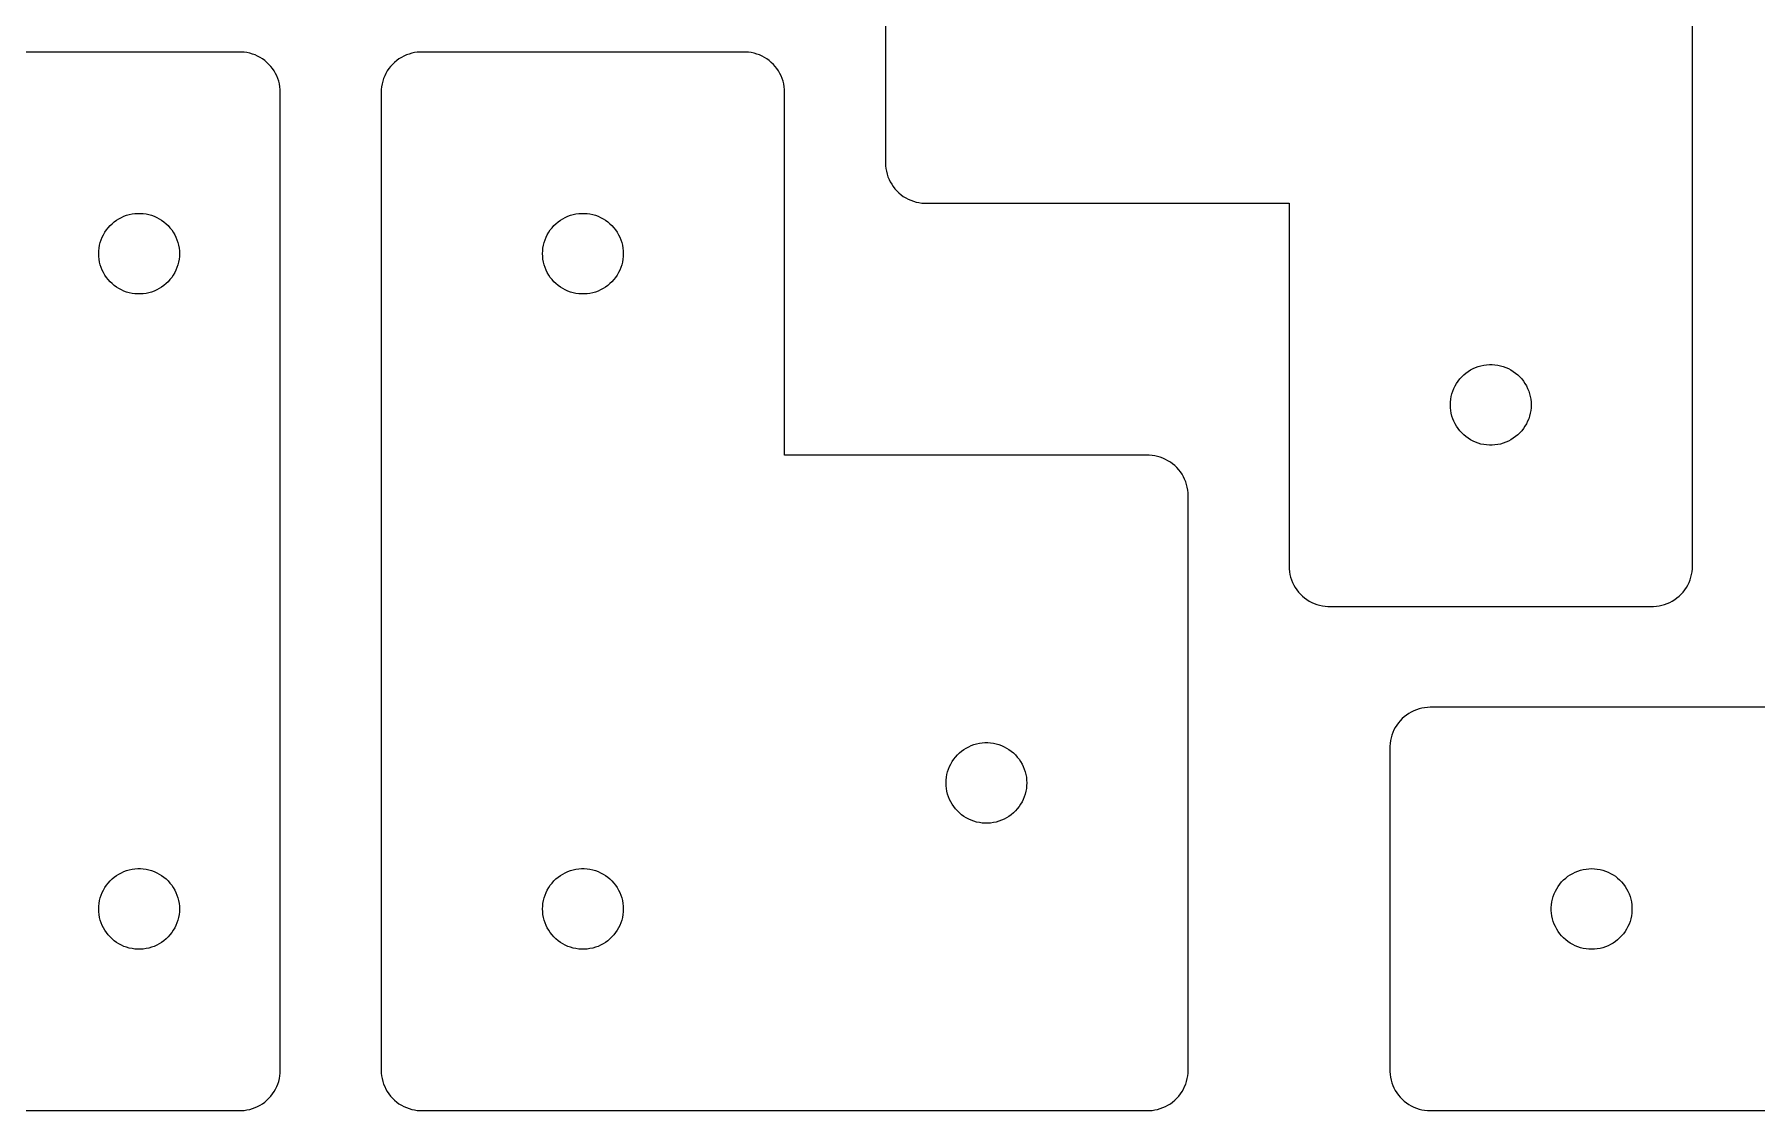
# Model space of a CAD drawing. Header units: metres. Extents: x 5 to 310, y 5 to 324.
# Drawn here: x 127.8 to 213.2, y 5 to 58.4 of the extents above; entities that cross this region are included whole.
import ezdxf

# ---------------------------------------------------------------- set-up
doc = ezdxf.new("R2010")
doc.units = ezdxf.units.M

msp = doc.modelspace()

# ---------------------------------------------------------------- linework, layer by layer
for p, q in [((170, 80.5), (170, 52)), ((210, 32), (210, 80.5)), ((138.07, 57.4988), (111.93, 57.4988)), ((138.209, 57.489), (138.07, 57.4988)), ((138.347, 57.4696), (138.209, 57.489)), ((138.484, 57.4406), (138.347, 57.4696)), ((138.618, 57.4021), (138.484, 57.4406)), ((138.749, 57.3544), (138.618, 57.4021)), ((138.877, 57.2976), (138.749, 57.3544)), ((139, 57.232), (138.877, 57.2976)), ((139.118, 57.1581), (139, 57.232)), ((146, 57.232), (145.882, 57.1581)), ((146.123, 57.2976), (146, 57.232)), ((146.251, 57.3544), (146.123, 57.2976)), ((146.382, 57.4021), (146.251, 57.3544)), ((146.516, 57.4406), (146.382, 57.4021)), ((146.653, 57.4696), (146.516, 57.4406)), ((146.791, 57.489), (146.653, 57.4696)), ((146.93, 57.4988), (146.791, 57.489)), ((163.07, 57.4988), (146.93, 57.4988)), ((163.209, 57.489), (163.07, 57.4988)), ((163.347, 57.4696), (163.209, 57.489)), ((163.484, 57.4406), (163.347, 57.4696)), ((163.618, 57.4021), (163.484, 57.4406)), ((163.749, 57.3544), (163.618, 57.4021)), ((163.877, 57.2976), (163.749, 57.3544)), ((164, 57.232), (163.877, 57.2976)), ((164.118, 57.1581), (164, 57.232)), ((139.231, 57.076), (139.118, 57.1581)), ((139.338, 56.9863), (139.231, 57.076)), ((139.439, 56.8893), (139.338, 56.9863)), ((139.532, 56.7856), (139.439, 56.8893)), ((139.618, 56.6756), (139.532, 56.7856)), ((139.696, 56.5598), (139.618, 56.6756)), ((139.766, 56.4389), (139.696, 56.5598)), ((139.827, 56.3135), (139.766, 56.4389)), ((145.234, 56.4389), (145.173, 56.3135)), ((145.304, 56.5598), (145.234, 56.4389)), ((145.382, 56.6756), (145.304, 56.5598)), ((145.468, 56.7856), (145.382, 56.6756)), ((145.561, 56.8893), (145.468, 56.7856)), ((145.662, 56.9863), (145.561, 56.8893)), ((145.769, 57.076), (145.662, 56.9863)), ((145.882, 57.1581), (145.769, 57.076)), ((164.231, 57.076), (164.118, 57.1581)), ((164.338, 56.9863), (164.231, 57.076)), ((164.439, 56.8893), (164.338, 56.9863)), ((164.532, 56.7856), (164.439, 56.8893)), ((164.618, 56.6756), (164.532, 56.7856)), ((164.696, 56.5598), (164.618, 56.6756)), ((164.766, 56.4389), (164.696, 56.5598)), ((164.827, 56.3135), (164.766, 56.4389)), ((139.879, 56.184), (139.827, 56.3135)), ((139.923, 56.0513), (139.879, 56.184)), ((139.956, 55.9158), (139.923, 56.0513)), ((139.981, 55.7783), (139.956, 55.9158)), ((139.995, 55.6395), (139.981, 55.7783)), ((140, 55.5), (139.995, 55.6395)), ((140, 7), (140, 55.5)), ((145.005, 55.6395), (145, 55.5)), ((145, 55.5), (145, 7)), ((145.019, 55.7783), (145.005, 55.6395)), ((145.044, 55.9158), (145.019, 55.7783)), ((145.077, 56.0513), (145.044, 55.9158)), ((145.121, 56.184), (145.077, 56.0513)), ((145.173, 56.3135), (145.121, 56.184)), ((164.879, 56.184), (164.827, 56.3135)), ((164.923, 56.0513), (164.879, 56.184)), ((164.956, 55.9158), (164.923, 56.0513)), ((164.981, 55.7783), (164.956, 55.9158)), ((164.995, 55.6395), (164.981, 55.7783)), ((165, 55.5), (164.995, 55.6395)), ((165, 37.4988), (165, 55.5)), ((170, 52), (170.005, 51.8605)), ((170.005, 51.8605), (170.019, 51.7217)), ((170.019, 51.7217), (170.044, 51.5842)), ((170.044, 51.5842), (170.077, 51.4487)), ((170.077, 51.4487), (170.121, 51.316)), ((170.121, 51.316), (170.173, 51.1865)), ((170.173, 51.1865), (170.234, 51.0611)), ((170.234, 51.0611), (170.304, 50.9402)), ((170.304, 50.9402), (170.382, 50.8244)), ((170.382, 50.8244), (170.468, 50.7144)), ((170.468, 50.7144), (170.561, 50.6107)), ((170.561, 50.6107), (170.662, 50.5137)), ((170.662, 50.5137), (170.769, 50.424)), ((170.769, 50.424), (170.882, 50.3419)), ((170.882, 50.3419), (171, 50.268)), ((171, 50.268), (171.123, 50.2024)), ((171.123, 50.2024), (171.251, 50.1456)), ((171.251, 50.1456), (171.382, 50.0979)), ((171.382, 50.0979), (171.516, 50.0594)), ((171.516, 50.0594), (171.653, 50.0304)), ((171.653, 50.0304), (171.791, 50.011)), ((171.791, 50.011), (171.93, 50.0012)), ((171.93, 50.0012), (190, 50.0012)), ((190, 50.0012), (190, 32)), ((131.304, 48.5598), (131.382, 48.6756)), ((131.382, 48.6756), (131.468, 48.7856)), ((131.468, 48.7856), (131.561, 48.8893)), ((131.561, 48.8893), (131.662, 48.9863)), ((131.662, 48.9863), (131.769, 49.076)), ((131.769, 49.076), (131.882, 49.1581)), ((131.882, 49.1581), (132, 49.232)), ((132, 49.232), (132.123, 49.2976)), ((132.123, 49.2976), (132.251, 49.3544)), ((132.251, 49.3544), (132.382, 49.4021)), ((132.382, 49.4021), (132.516, 49.4406)), ((132.516, 49.4406), (132.653, 49.4696)), ((132.653, 49.4696), (132.791, 49.489)), ((132.791, 49.489), (132.93, 49.4988)), ((132.93, 49.4988), (133.07, 49.4988)), ((133.07, 49.4988), (133.209, 49.489)), ((133.209, 49.489), (133.347, 49.4696)), ((133.347, 49.4696), (133.484, 49.4406)), ((133.484, 49.4406), (133.618, 49.4021)), ((133.618, 49.4021), (133.749, 49.3544)), ((133.749, 49.3544), (133.877, 49.2976)), ((133.877, 49.2976), (134, 49.232)), ((134, 49.232), (134.118, 49.1581)), ((134.118, 49.1581), (134.231, 49.076)), ((134.231, 49.076), (134.338, 48.9863)), ((134.338, 48.9863), (134.439, 48.8893)), ((134.439, 48.8893), (134.532, 48.7856)), ((134.532, 48.7856), (134.618, 48.6756)), ((134.618, 48.6756), (134.696, 48.5598)), ((153.304, 48.5598), (153.382, 48.6756)), ((153.382, 48.6756), (153.468, 48.7856)), ((153.468, 48.7856), (153.561, 48.8893)), ((153.561, 48.8893), (153.662, 48.9863)), ((153.662, 48.9863), (153.769, 49.076)), ((153.769, 49.076), (153.882, 49.1581)), ((153.882, 49.1581), (154, 49.232)), ((154, 49.232), (154.123, 49.2976)), ((154.123, 49.2976), (154.251, 49.3544)), ((154.251, 49.3544), (154.382, 49.4021)), ((154.382, 49.4021), (154.516, 49.4406)), ((154.516, 49.4406), (154.653, 49.4696)), ((154.653, 49.4696), (154.791, 49.489)), ((154.791, 49.489), (154.93, 49.4988)), ((154.93, 49.4988), (155.07, 49.4988)), ((155.07, 49.4988), (155.209, 49.489)), ((155.209, 49.489), (155.347, 49.4696)), ((155.347, 49.4696), (155.484, 49.4406)), ((155.484, 49.4406), (155.618, 49.4021)), ((155.618, 49.4021), (155.749, 49.3544)), ((155.749, 49.3544), (155.877, 49.2976)), ((155.877, 49.2976), (156, 49.232)), ((156, 49.232), (156.118, 49.1581)), ((156.118, 49.1581), (156.231, 49.076)), ((156.231, 49.076), (156.338, 48.9863)), ((156.338, 48.9863), (156.439, 48.8893)), ((156.439, 48.8893), (156.532, 48.7856)), ((156.532, 48.7856), (156.618, 48.6756)), ((156.618, 48.6756), (156.696, 48.5598)), ((131.019, 47.7783), (131.044, 47.9158)), ((131.044, 47.9158), (131.077, 48.0513)), ((131.077, 48.0513), (131.121, 48.184)), ((131.121, 48.184), (131.173, 48.3135)), ((131.173, 48.3135), (131.234, 48.4389)), ((131.234, 48.4389), (131.304, 48.5598)), ((134.696, 48.5598), (134.766, 48.4389)), ((134.766, 48.4389), (134.827, 48.3135)), ((134.827, 48.3135), (134.879, 48.184)), ((134.879, 48.184), (134.923, 48.0513)), ((134.923, 48.0513), (134.956, 47.9158)), ((134.956, 47.9158), (134.981, 47.7783)), ((153.019, 47.7783), (153.044, 47.9158)), ((153.044, 47.9158), (153.077, 48.0513)), ((153.077, 48.0513), (153.121, 48.184)), ((153.121, 48.184), (153.173, 48.3135)), ((153.173, 48.3135), (153.234, 48.4389)), ((153.234, 48.4389), (153.304, 48.5598)), ((156.696, 48.5598), (156.766, 48.4389)), ((156.766, 48.4389), (156.827, 48.3135)), ((156.827, 48.3135), (156.879, 48.184)), ((156.879, 48.184), (156.923, 48.0513)), ((156.923, 48.0513), (156.956, 47.9158)), ((156.956, 47.9158), (156.981, 47.7783)), ((131, 47.5), (131.005, 47.6395)), ((131.005, 47.3605), (131, 47.5)), ((131.005, 47.6395), (131.019, 47.7783)), ((131.019, 47.2216), (131.005, 47.3605)), ((131.044, 47.0842), (131.019, 47.2216)), ((131.077, 46.9487), (131.044, 47.0842)), ((134.956, 47.0842), (134.923, 46.9487)), ((134.981, 47.2216), (134.956, 47.0842)), ((134.981, 47.7783), (134.995, 47.6395)), ((134.995, 47.3605), (134.981, 47.2216)), ((134.995, 47.6395), (135, 47.5)), ((135, 47.5), (134.995, 47.3605)), ((153, 47.5), (153.005, 47.6395)), ((153.005, 47.3605), (153, 47.5)), ((153.005, 47.6395), (153.019, 47.7783)), ((153.019, 47.2216), (153.005, 47.3605)), ((153.044, 47.0842), (153.019, 47.2216)), ((153.077, 46.9487), (153.044, 47.0842)), ((156.956, 47.0842), (156.923, 46.9487)), ((156.981, 47.2216), (156.956, 47.0842)), ((156.981, 47.7783), (156.995, 47.6395)), ((156.995, 47.3605), (156.981, 47.2216)), ((156.995, 47.6395), (157, 47.5)), ((157, 47.5), (156.995, 47.3605)), ((131.121, 46.8159), (131.077, 46.9487)), ((131.173, 46.6865), (131.121, 46.8159)), ((131.234, 46.5611), (131.173, 46.6865)), ((131.304, 46.4402), (131.234, 46.5611)), ((131.382, 46.3244), (131.304, 46.4402)), ((131.468, 46.2144), (131.382, 46.3244)), ((131.561, 46.1107), (131.468, 46.2144)), ((131.662, 46.0137), (131.561, 46.1107)), ((134.439, 46.1107), (134.338, 46.0137)), ((134.532, 46.2144), (134.439, 46.1107)), ((134.618, 46.3244), (134.532, 46.2144)), ((134.696, 46.4402), (134.618, 46.3244)), ((134.766, 46.5611), (134.696, 46.4402)), ((134.827, 46.6865), (134.766, 46.5611)), ((134.879, 46.8159), (134.827, 46.6865)), ((134.923, 46.9487), (134.879, 46.8159)), ((153.121, 46.8159), (153.077, 46.9487)), ((153.173, 46.6865), (153.121, 46.8159)), ((153.234, 46.5611), (153.173, 46.6865)), ((153.304, 46.4402), (153.234, 46.5611)), ((153.382, 46.3244), (153.304, 46.4402)), ((153.468, 46.2144), (153.382, 46.3244)), ((153.561, 46.1107), (153.468, 46.2144)), ((153.662, 46.0137), (153.561, 46.1107)), ((156.439, 46.1107), (156.338, 46.0137)), ((156.532, 46.2144), (156.439, 46.1107)), ((156.618, 46.3244), (156.532, 46.2144)), ((156.696, 46.4402), (156.618, 46.3244)), ((156.766, 46.5611), (156.696, 46.4402)), ((156.827, 46.6865), (156.766, 46.5611)), ((156.879, 46.8159), (156.827, 46.6865)), ((156.923, 46.9487), (156.879, 46.8159)), ((131.769, 45.924), (131.662, 46.0137)), ((131.882, 45.8419), (131.769, 45.924)), ((132, 45.7679), (131.882, 45.8419)), ((132.123, 45.7024), (132, 45.7679)), ((132.251, 45.6456), (132.123, 45.7024)), ((132.382, 45.5979), (132.251, 45.6456)), ((132.516, 45.5594), (132.382, 45.5979)), ((132.653, 45.5304), (132.516, 45.5594)), ((132.791, 45.511), (132.653, 45.5304)), ((132.93, 45.5012), (132.791, 45.511)), ((133.07, 45.5012), (132.93, 45.5012)), ((133.209, 45.511), (133.07, 45.5012)), ((133.347, 45.5304), (133.209, 45.511)), ((133.484, 45.5594), (133.347, 45.5304)), ((133.618, 45.5979), (133.484, 45.5594)), ((133.749, 45.6456), (133.618, 45.5979)), ((133.877, 45.7024), (133.749, 45.6456)), ((134, 45.7679), (133.877, 45.7024)), ((134.118, 45.8419), (134, 45.7679)), ((134.231, 45.924), (134.118, 45.8419)), ((134.338, 46.0137), (134.231, 45.924)), ((153.769, 45.924), (153.662, 46.0137)), ((153.882, 45.8419), (153.769, 45.924)), ((154, 45.7679), (153.882, 45.8419)), ((154.123, 45.7024), (154, 45.7679)), ((154.251, 45.6456), (154.123, 45.7024)), ((154.382, 45.5979), (154.251, 45.6456)), ((154.516, 45.5594), (154.382, 45.5979)), ((154.653, 45.5304), (154.516, 45.5594)), ((154.791, 45.511), (154.653, 45.5304)), ((154.93, 45.5012), (154.791, 45.511)), ((155.07, 45.5012), (154.93, 45.5012)), ((155.209, 45.511), (155.07, 45.5012)), ((155.347, 45.5304), (155.209, 45.511)), ((155.484, 45.5594), (155.347, 45.5304)), ((155.618, 45.5979), (155.484, 45.5594)), ((155.749, 45.6456), (155.618, 45.5979)), ((155.877, 45.7024), (155.749, 45.6456)), ((156, 45.7679), (155.877, 45.7024)), ((156.118, 45.8419), (156, 45.7679)), ((156.231, 45.924), (156.118, 45.8419)), ((156.338, 46.0137), (156.231, 45.924)), ((199.123, 41.7976), (199.251, 41.8544)), ((199.251, 41.8544), (199.382, 41.9021)), ((199.382, 41.9021), (199.516, 41.9406)), ((199.516, 41.9406), (199.653, 41.9696)), ((199.653, 41.9696), (199.791, 41.989)), ((199.791, 41.989), (199.93, 41.9988)), ((199.93, 41.9988), (200.07, 41.9988)), ((200.07, 41.9988), (200.209, 41.989)), ((200.209, 41.989), (200.347, 41.9696)), ((200.347, 41.9696), (200.484, 41.9406)), ((200.484, 41.9406), (200.618, 41.9021)), ((200.618, 41.9021), (200.749, 41.8544)), ((200.749, 41.8544), (200.877, 41.7976)), ((198.234, 40.9389), (198.304, 41.0598)), ((198.304, 41.0598), (198.382, 41.1756)), ((198.382, 41.1756), (198.468, 41.2856)), ((198.468, 41.2856), (198.561, 41.3893)), ((198.561, 41.3893), (198.662, 41.4863)), ((198.662, 41.4863), (198.769, 41.576)), ((198.769, 41.576), (198.882, 41.6581)), ((198.882, 41.6581), (199, 41.7321)), ((199, 41.7321), (199.123, 41.7976)), ((200.877, 41.7976), (201, 41.7321)), ((201, 41.7321), (201.118, 41.6581)), ((201.118, 41.6581), (201.231, 41.576)), ((201.231, 41.576), (201.338, 41.4863)), ((201.338, 41.4863), (201.439, 41.3893)), ((201.439, 41.3893), (201.532, 41.2856)), ((201.532, 41.2856), (201.618, 41.1756)), ((201.618, 41.1756), (201.696, 41.0598)), ((201.696, 41.0598), (201.766, 40.9389)), ((198, 40), (198.005, 40.1395)), ((198.005, 40.1395), (198.019, 40.2784)), ((198.019, 40.2784), (198.044, 40.4158)), ((198.044, 40.4158), (198.077, 40.5513)), ((198.077, 40.5513), (198.121, 40.6841)), ((198.121, 40.6841), (198.173, 40.8135)), ((198.173, 40.8135), (198.234, 40.9389)), ((201.766, 40.9389), (201.827, 40.8135)), ((201.827, 40.8135), (201.879, 40.6841)), ((201.879, 40.6841), (201.923, 40.5513)), ((201.923, 40.5513), (201.956, 40.4158)), ((201.956, 40.4158), (201.981, 40.2784)), ((201.981, 40.2784), (201.995, 40.1395)), ((201.995, 40.1395), (202, 40)), ((198.005, 39.8605), (198, 40)), ((198.019, 39.7217), (198.005, 39.8605)), ((198.044, 39.5842), (198.019, 39.7217)), ((198.077, 39.4487), (198.044, 39.5842)), ((198.121, 39.316), (198.077, 39.4487)), ((198.173, 39.1865), (198.121, 39.316)), ((201.879, 39.316), (201.827, 39.1865)), ((201.923, 39.4487), (201.879, 39.316)), ((201.956, 39.5842), (201.923, 39.4487)), ((201.981, 39.7217), (201.956, 39.5842)), ((201.995, 39.8605), (201.981, 39.7217)), ((202, 40), (201.995, 39.8605)), ((198.234, 39.0611), (198.173, 39.1865)), ((198.304, 38.9402), (198.234, 39.0611)), ((198.382, 38.8244), (198.304, 38.9402)), ((198.468, 38.7144), (198.382, 38.8244)), ((198.561, 38.6107), (198.468, 38.7144)), ((198.662, 38.5137), (198.561, 38.6107)), ((198.769, 38.424), (198.662, 38.5137)), ((198.882, 38.3419), (198.769, 38.424)), ((201.231, 38.424), (201.118, 38.3419)), ((201.338, 38.5137), (201.231, 38.424)), ((201.439, 38.6107), (201.338, 38.5137)), ((201.532, 38.7144), (201.439, 38.6107)), ((201.618, 38.8244), (201.532, 38.7144)), ((201.696, 38.9402), (201.618, 38.8244)), ((201.766, 39.0611), (201.696, 38.9402)), ((201.827, 39.1865), (201.766, 39.0611)), ((199, 38.268), (198.882, 38.3419)), ((199.123, 38.2024), (199, 38.268)), ((199.251, 38.1456), (199.123, 38.2024)), ((199.382, 38.0979), (199.251, 38.1456)), ((199.516, 38.0594), (199.382, 38.0979)), ((199.653, 38.0304), (199.516, 38.0594)), ((199.791, 38.011), (199.653, 38.0304)), ((199.93, 38.0012), (199.791, 38.011)), ((200.07, 38.0012), (199.93, 38.0012)), ((200.209, 38.011), (200.07, 38.0012)), ((200.347, 38.0304), (200.209, 38.011)), ((200.484, 38.0594), (200.347, 38.0304)), ((200.618, 38.0979), (200.484, 38.0594)), ((200.749, 38.1456), (200.618, 38.0979)), ((200.877, 38.2024), (200.749, 38.1456)), ((201, 38.268), (200.877, 38.2024)), ((201.118, 38.3419), (201, 38.268)), ((183.07, 37.4988), (165, 37.4988)), ((183.209, 37.489), (183.07, 37.4988)), ((183.347, 37.4696), (183.209, 37.489)), ((183.484, 37.4406), (183.347, 37.4696)), ((183.618, 37.4021), (183.484, 37.4406)), ((183.749, 37.3544), (183.618, 37.4021)), ((183.877, 37.2976), (183.749, 37.3544)), ((184, 37.232), (183.877, 37.2976)), ((184.118, 37.1581), (184, 37.232)), ((184.231, 37.076), (184.118, 37.1581)), ((184.338, 36.9863), (184.231, 37.076)), ((184.439, 36.8893), (184.338, 36.9863)), ((184.532, 36.7856), (184.439, 36.8893)), ((184.618, 36.6756), (184.532, 36.7856)), ((184.696, 36.5598), (184.618, 36.6756)), ((184.766, 36.4389), (184.696, 36.5598)), ((184.827, 36.3135), (184.766, 36.4389)), ((184.879, 36.184), (184.827, 36.3135)), ((184.923, 36.0513), (184.879, 36.184)), ((184.956, 35.9158), (184.923, 36.0513)), ((184.981, 35.7783), (184.956, 35.9158)), ((184.995, 35.6395), (184.981, 35.7783)), ((185, 35.5), (184.995, 35.6395)), ((185, 7), (185, 35.5)), ((190, 32), (190.005, 31.8605)), ((190.005, 31.8605), (190.019, 31.7217)), ((190.019, 31.7217), (190.044, 31.5842)), ((190.044, 31.5842), (190.077, 31.4487)), ((209.923, 31.4487), (209.956, 31.5842)), ((209.956, 31.5842), (209.981, 31.7217)), ((209.981, 31.7217), (209.995, 31.8605)), ((209.995, 31.8605), (210, 32)), ((190.077, 31.4487), (190.121, 31.316)), ((190.121, 31.316), (190.173, 31.1865)), ((190.173, 31.1865), (190.234, 31.0611)), ((190.234, 31.0611), (190.304, 30.9402)), ((190.304, 30.9402), (190.382, 30.8244)), ((190.382, 30.8244), (190.468, 30.7144)), ((209.532, 30.7144), (209.618, 30.8244)), ((209.618, 30.8244), (209.696, 30.9402)), ((209.696, 30.9402), (209.766, 31.0611)), ((209.766, 31.0611), (209.827, 31.1865)), ((209.827, 31.1865), (209.879, 31.316)), ((209.879, 31.316), (209.923, 31.4487)), ((190.468, 30.7144), (190.561, 30.6107)), ((190.561, 30.6107), (190.662, 30.5137)), ((190.662, 30.5137), (190.769, 30.424)), ((190.769, 30.424), (190.882, 30.3419)), ((190.882, 30.3419), (191, 30.268)), ((191, 30.268), (191.123, 30.2024)), ((191.123, 30.2024), (191.251, 30.1456)), ((191.251, 30.1456), (191.382, 30.0979)), ((191.382, 30.0979), (191.516, 30.0594)), ((191.516, 30.0594), (191.653, 30.0304)), ((191.653, 30.0304), (191.791, 30.011)), ((191.791, 30.011), (191.93, 30.0012)), ((191.93, 30.0012), (208.07, 30.0012)), ((208.07, 30.0012), (208.209, 30.011)), ((208.209, 30.011), (208.347, 30.0304)), ((208.347, 30.0304), (208.484, 30.0594)), ((208.484, 30.0594), (208.618, 30.0979)), ((208.618, 30.0979), (208.749, 30.1456)), ((208.749, 30.1456), (208.877, 30.2024)), ((208.877, 30.2024), (209, 30.268)), ((209, 30.268), (209.118, 30.3419)), ((209.118, 30.3419), (209.231, 30.424)), ((209.231, 30.424), (209.338, 30.5137)), ((209.338, 30.5137), (209.439, 30.6107)), ((209.439, 30.6107), (209.532, 30.7144)), ((196.061, 24.7659), (195.94, 24.6961)), ((196.187, 24.8271), (196.061, 24.7659)), ((196.316, 24.8794), (196.187, 24.8271)), ((196.449, 24.9225), (196.316, 24.8794)), ((196.584, 24.9563), (196.449, 24.9225)), ((196.722, 24.9805), (196.584, 24.9563)), ((196.86, 24.9951), (196.722, 24.9805)), ((197, 25), (196.86, 24.9951)), ((215.001, 25), (197, 25)), ((195.268, 24), (195.202, 23.8767)), ((195.342, 24.1184), (195.268, 24)), ((195.424, 24.2313), (195.342, 24.1184)), ((195.514, 24.3383), (195.424, 24.2313)), ((195.611, 24.4387), (195.514, 24.3383)), ((195.714, 24.5321), (195.611, 24.4387)), ((195.824, 24.618), (195.714, 24.5321)), ((195.94, 24.6961), (195.824, 24.618)), ((174.123, 23.0476), (174.251, 23.1044)), ((174.251, 23.1044), (174.382, 23.1521)), ((174.382, 23.1521), (174.516, 23.1906)), ((174.516, 23.1906), (174.653, 23.2196)), ((174.653, 23.2196), (174.791, 23.239)), ((174.791, 23.239), (174.93, 23.2488)), ((174.93, 23.2488), (175.07, 23.2488)), ((175.07, 23.2488), (175.209, 23.239)), ((175.209, 23.239), (175.347, 23.2196)), ((175.347, 23.2196), (175.484, 23.1906)), ((175.484, 23.1906), (175.618, 23.1521)), ((175.618, 23.1521), (175.749, 23.1044)), ((175.749, 23.1044), (175.877, 23.0476)), ((195.011, 23.209), (195.001, 23.0698)), ((195.001, 23.0698), (195.001, 6.9302)), ((195.03, 23.3473), (195.011, 23.209)), ((195.059, 23.4838), (195.03, 23.3473)), ((195.098, 23.618), (195.059, 23.4838)), ((195.146, 23.7492), (195.098, 23.618)), ((195.202, 23.8767), (195.146, 23.7492)), ((173.234, 22.1889), (173.304, 22.3098)), ((173.304, 22.3098), (173.382, 22.4256)), ((173.382, 22.4256), (173.468, 22.5356)), ((173.468, 22.5356), (173.561, 22.6393)), ((173.561, 22.6393), (173.662, 22.7363)), ((173.662, 22.7363), (173.769, 22.826)), ((173.769, 22.826), (173.882, 22.9081)), ((173.882, 22.9081), (174, 22.982)), ((174, 22.982), (174.123, 23.0476)), ((175.877, 23.0476), (176, 22.982)), ((176, 22.982), (176.118, 22.9081)), ((176.118, 22.9081), (176.231, 22.826)), ((176.231, 22.826), (176.338, 22.7363)), ((176.338, 22.7363), (176.439, 22.6393)), ((176.439, 22.6393), (176.532, 22.5356)), ((176.532, 22.5356), (176.618, 22.4256)), ((176.618, 22.4256), (176.696, 22.3098)), ((176.696, 22.3098), (176.766, 22.1889)), ((173, 21.25), (173.005, 21.3895)), ((173.005, 21.3895), (173.019, 21.5283)), ((173.019, 21.5283), (173.044, 21.6658)), ((173.044, 21.6658), (173.077, 21.8013)), ((173.077, 21.8013), (173.121, 21.934)), ((173.121, 21.934), (173.173, 22.0635)), ((173.173, 22.0635), (173.234, 22.1889)), ((176.766, 22.1889), (176.827, 22.0635)), ((176.827, 22.0635), (176.879, 21.934)), ((176.879, 21.934), (176.923, 21.8013)), ((176.923, 21.8013), (176.956, 21.6658)), ((176.956, 21.6658), (176.981, 21.5283)), ((176.981, 21.5283), (176.995, 21.3895)), ((176.995, 21.3895), (177, 21.25)), ((173.005, 21.1105), (173, 21.25)), ((173.019, 20.9716), (173.005, 21.1105)), ((173.044, 20.8342), (173.019, 20.9716)), ((173.077, 20.6987), (173.044, 20.8342)), ((173.121, 20.5659), (173.077, 20.6987)), ((173.173, 20.4365), (173.121, 20.5659)), ((176.879, 20.5659), (176.827, 20.4365)), ((176.923, 20.6987), (176.879, 20.5659)), ((176.956, 20.8342), (176.923, 20.6987)), ((176.981, 20.9716), (176.956, 20.8342)), ((176.995, 21.1105), (176.981, 20.9716)), ((177, 21.25), (176.995, 21.1105)), ((173.234, 20.3111), (173.173, 20.4365)), ((173.304, 20.1902), (173.234, 20.3111)), ((173.382, 20.0744), (173.304, 20.1902)), ((173.468, 19.9644), (173.382, 20.0744)), ((173.561, 19.8607), (173.468, 19.9644)), ((173.662, 19.7637), (173.561, 19.8607)), ((173.769, 19.674), (173.662, 19.7637)), ((173.882, 19.5919), (173.769, 19.674)), ((176.231, 19.674), (176.118, 19.5919)), ((176.338, 19.7637), (176.231, 19.674)), ((176.439, 19.8607), (176.338, 19.7637)), ((176.532, 19.9644), (176.439, 19.8607)), ((176.618, 20.0744), (176.532, 19.9644)), ((176.696, 20.1902), (176.618, 20.0744)), ((176.766, 20.3111), (176.696, 20.1902)), ((176.827, 20.4365), (176.766, 20.3111)), ((174, 19.5179), (173.882, 19.5919)), ((174.123, 19.4524), (174, 19.5179)), ((174.251, 19.3956), (174.123, 19.4524)), ((174.382, 19.3479), (174.251, 19.3956)), ((174.516, 19.3094), (174.382, 19.3479)), ((174.653, 19.2804), (174.516, 19.3094)), ((174.791, 19.261), (174.653, 19.2804)), ((174.93, 19.2512), (174.791, 19.261)), ((175.07, 19.2512), (174.93, 19.2512)), ((175.209, 19.261), (175.07, 19.2512)), ((175.347, 19.2804), (175.209, 19.261)), ((175.484, 19.3094), (175.347, 19.2804)), ((175.618, 19.3479), (175.484, 19.3094)), ((175.749, 19.3956), (175.618, 19.3479)), ((175.877, 19.4524), (175.749, 19.3956)), ((176, 19.5179), (175.877, 19.4524)), ((176.118, 19.5919), (176, 19.5179)), ((131.382, 16.1756), (131.468, 16.2856)), ((131.468, 16.2856), (131.561, 16.3893)), ((131.561, 16.3893), (131.662, 16.4863)), ((131.662, 16.4863), (131.769, 16.576)), ((131.769, 16.576), (131.882, 16.6581)), ((131.882, 16.6581), (132, 16.732)), ((132, 16.732), (132.123, 16.7976)), ((132.123, 16.7976), (132.251, 16.8544)), ((132.251, 16.8544), (132.382, 16.9021)), ((132.382, 16.9021), (132.516, 16.9406)), ((132.516, 16.9406), (132.653, 16.9696)), ((132.653, 16.9696), (132.791, 16.989)), ((132.791, 16.989), (132.93, 16.9988)), ((132.93, 16.9988), (133.07, 16.9988)), ((133.07, 16.9988), (133.209, 16.989)), ((133.209, 16.989), (133.347, 16.9696)), ((133.347, 16.9696), (133.484, 16.9406)), ((133.484, 16.9406), (133.618, 16.9021)), ((133.618, 16.9021), (133.749, 16.8544)), ((133.749, 16.8544), (133.877, 16.7976)), ((133.877, 16.7976), (134, 16.732)), ((134, 16.732), (134.118, 16.6581)), ((134.118, 16.6581), (134.231, 16.576)), ((134.231, 16.576), (134.338, 16.4863)), ((134.338, 16.4863), (134.439, 16.3893)), ((134.439, 16.3893), (134.532, 16.2856)), ((134.532, 16.2856), (134.618, 16.1756)), ((153.382, 16.1756), (153.468, 16.2856)), ((153.468, 16.2856), (153.561, 16.3893)), ((153.561, 16.3893), (153.662, 16.4863)), ((153.662, 16.4863), (153.769, 16.576)), ((153.769, 16.576), (153.882, 16.6581)), ((153.882, 16.6581), (154, 16.732)), ((154, 16.732), (154.123, 16.7976)), ((154.123, 16.7976), (154.251, 16.8544)), ((154.251, 16.8544), (154.382, 16.9021)), ((154.382, 16.9021), (154.516, 16.9406)), ((154.516, 16.9406), (154.653, 16.9696)), ((154.653, 16.9696), (154.791, 16.989)), ((154.791, 16.989), (154.93, 16.9988)), ((154.93, 16.9988), (155.07, 16.9988)), ((155.07, 16.9988), (155.209, 16.989)), ((155.209, 16.989), (155.347, 16.9696)), ((155.347, 16.9696), (155.484, 16.9406)), ((155.484, 16.9406), (155.618, 16.9021)), ((155.618, 16.9021), (155.749, 16.8544)), ((155.749, 16.8544), (155.877, 16.7976)), ((155.877, 16.7976), (156, 16.732)), ((156, 16.732), (156.118, 16.6581)), ((156.118, 16.6581), (156.231, 16.576)), ((156.231, 16.576), (156.338, 16.4863)), ((156.338, 16.4863), (156.439, 16.3893)), ((156.439, 16.3893), (156.532, 16.2856)), ((156.532, 16.2856), (156.618, 16.1756)), ((203.342, 16.1184), (203.424, 16.2313)), ((203.424, 16.2313), (203.514, 16.3383)), ((203.514, 16.3383), (203.611, 16.4387)), ((203.611, 16.4387), (203.714, 16.5321)), ((203.714, 16.5321), (203.824, 16.618)), ((203.824, 16.618), (203.94, 16.6961)), ((203.94, 16.6961), (204.061, 16.7659)), ((204.061, 16.7659), (204.187, 16.8271)), ((204.187, 16.8271), (204.316, 16.8794)), ((204.316, 16.8794), (204.449, 16.9225)), ((204.449, 16.9225), (204.584, 16.9563)), ((204.584, 16.9563), (204.722, 16.9805)), ((204.722, 16.9805), (204.86, 16.9951)), ((204.86, 16.9951), (205, 17)), ((205, 17), (205.14, 16.9951)), ((205.14, 16.9951), (205.278, 16.9805)), ((205.278, 16.9805), (205.416, 16.9563)), ((205.416, 16.9563), (205.551, 16.9225)), ((205.551, 16.9225), (205.684, 16.8794)), ((205.684, 16.8794), (205.813, 16.8271)), ((205.813, 16.8271), (205.939, 16.7659)), ((205.939, 16.7659), (206.06, 16.6961)), ((206.06, 16.6961), (206.176, 16.618)), ((206.176, 16.618), (206.286, 16.5321)), ((206.286, 16.5321), (206.389, 16.4387)), ((206.389, 16.4387), (206.486, 16.3383)), ((206.486, 16.3383), (206.576, 16.2313)), ((206.576, 16.2313), (206.658, 16.1184)), ((131.019, 15.2783), (131.044, 15.4158)), ((131.044, 15.4158), (131.077, 15.5513)), ((131.077, 15.5513), (131.121, 15.684)), ((131.121, 15.684), (131.173, 15.8135)), ((131.173, 15.8135), (131.234, 15.9389)), ((131.234, 15.9389), (131.304, 16.0598)), ((131.304, 16.0598), (131.382, 16.1756)), ((134.618, 16.1756), (134.696, 16.0598)), ((134.696, 16.0598), (134.766, 15.9389)), ((134.766, 15.9389), (134.827, 15.8135)), ((134.827, 15.8135), (134.879, 15.684)), ((134.879, 15.684), (134.923, 15.5513)), ((134.923, 15.5513), (134.956, 15.4158)), ((134.956, 15.4158), (134.981, 15.2783)), ((153.019, 15.2783), (153.044, 15.4158)), ((153.044, 15.4158), (153.077, 15.5513)), ((153.077, 15.5513), (153.121, 15.684)), ((153.121, 15.684), (153.173, 15.8135)), ((153.173, 15.8135), (153.234, 15.9389)), ((153.234, 15.9389), (153.304, 16.0598)), ((153.304, 16.0598), (153.382, 16.1756)), ((156.618, 16.1756), (156.696, 16.0598)), ((156.696, 16.0598), (156.766, 15.9389)), ((156.766, 15.9389), (156.827, 15.8135)), ((156.827, 15.8135), (156.879, 15.684)), ((156.879, 15.684), (156.923, 15.5513)), ((156.923, 15.5513), (156.956, 15.4158)), ((156.956, 15.4158), (156.981, 15.2783)), ((203.03, 15.3473), (203.059, 15.4838)), ((203.059, 15.4838), (203.098, 15.618)), ((203.098, 15.618), (203.146, 15.7492)), ((203.146, 15.7492), (203.202, 15.8767)), ((203.202, 15.8767), (203.268, 16)), ((203.268, 16), (203.342, 16.1184)), ((206.658, 16.1184), (206.732, 16)), ((206.732, 16), (206.798, 15.8767)), ((206.798, 15.8767), (206.854, 15.7492)), ((206.854, 15.7492), (206.902, 15.618)), ((206.902, 15.618), (206.941, 15.4838)), ((206.941, 15.4838), (206.97, 15.3473)), ((131, 15), (131.005, 15.1395)), ((131.005, 14.8605), (131, 15)), ((131.005, 15.1395), (131.019, 15.2783)), ((131.019, 14.7216), (131.005, 14.8605)), ((131.044, 14.5842), (131.019, 14.7216)), ((131.077, 14.4487), (131.044, 14.5842)), ((134.956, 14.5842), (134.923, 14.4487)), ((134.981, 14.7216), (134.956, 14.5842)), ((134.981, 15.2783), (134.995, 15.1395)), ((134.995, 14.8605), (134.981, 14.7216)), ((134.995, 15.1395), (135, 15)), ((135, 15), (134.995, 14.8605)), ((153, 15), (153.005, 15.1395)), ((153.005, 14.8605), (153, 15)), ((153.005, 15.1395), (153.019, 15.2783)), ((153.019, 14.7216), (153.005, 14.8605)), ((153.044, 14.5842), (153.019, 14.7216)), ((153.077, 14.4487), (153.044, 14.5842)), ((156.956, 14.5842), (156.923, 14.4487)), ((156.981, 14.7216), (156.956, 14.5842)), ((156.981, 15.2783), (156.995, 15.1395)), ((156.995, 14.8605), (156.981, 14.7216)), ((156.995, 15.1395), (157, 15)), ((157, 15), (156.995, 14.8605)), ((203.001, 15.0698), (203.011, 15.209)), ((203.001, 14.9302), (203.001, 15.0698)), ((203.011, 14.7909), (203.001, 14.9302)), ((203.011, 15.209), (203.03, 15.3473)), ((203.03, 14.6527), (203.011, 14.7909)), ((203.059, 14.5161), (203.03, 14.6527)), ((203.098, 14.382), (203.059, 14.5161)), ((206.941, 14.5161), (206.902, 14.382)), ((206.97, 14.6527), (206.941, 14.5161)), ((206.97, 15.3473), (206.989, 15.209)), ((206.989, 14.7909), (206.97, 14.6527)), ((206.989, 15.209), (206.999, 15.0698)), ((206.999, 14.9302), (206.989, 14.7909)), ((206.999, 15.0698), (206.999, 14.9302)), ((131.121, 14.3159), (131.077, 14.4487)), ((131.173, 14.1865), (131.121, 14.3159)), ((131.234, 14.0611), (131.173, 14.1865)), ((131.304, 13.9402), (131.234, 14.0611)), ((131.382, 13.8244), (131.304, 13.9402)), ((131.468, 13.7144), (131.382, 13.8244)), ((131.561, 13.6107), (131.468, 13.7144)), ((134.532, 13.7144), (134.439, 13.6107)), ((134.618, 13.8244), (134.532, 13.7144)), ((134.696, 13.9402), (134.618, 13.8244)), ((134.766, 14.0611), (134.696, 13.9402)), ((134.827, 14.1865), (134.766, 14.0611)), ((134.879, 14.3159), (134.827, 14.1865)), ((134.923, 14.4487), (134.879, 14.3159)), ((153.121, 14.3159), (153.077, 14.4487)), ((153.173, 14.1865), (153.121, 14.3159)), ((153.234, 14.0611), (153.173, 14.1865)), ((153.304, 13.9402), (153.234, 14.0611)), ((153.382, 13.8244), (153.304, 13.9402)), ((153.468, 13.7144), (153.382, 13.8244)), ((153.561, 13.6107), (153.468, 13.7144)), ((156.532, 13.7144), (156.439, 13.6107)), ((156.618, 13.8244), (156.532, 13.7144)), ((156.696, 13.9402), (156.618, 13.8244)), ((156.766, 14.0611), (156.696, 13.9402)), ((156.827, 14.1865), (156.766, 14.0611)), ((156.879, 14.3159), (156.827, 14.1865)), ((156.923, 14.4487), (156.879, 14.3159)), ((203.146, 14.2508), (203.098, 14.382)), ((203.202, 14.1232), (203.146, 14.2508)), ((203.268, 14), (203.202, 14.1232)), ((203.342, 13.8816), (203.268, 14)), ((203.424, 13.7687), (203.342, 13.8816)), ((203.514, 13.6617), (203.424, 13.7687)), ((203.611, 13.5613), (203.514, 13.6617)), ((206.486, 13.6617), (206.389, 13.5613)), ((206.576, 13.7687), (206.486, 13.6617)), ((206.658, 13.8816), (206.576, 13.7687)), ((206.732, 14), (206.658, 13.8816)), ((206.798, 14.1232), (206.732, 14)), ((206.854, 14.2508), (206.798, 14.1232)), ((206.902, 14.382), (206.854, 14.2508)), ((131.662, 13.5137), (131.561, 13.6107)), ((131.769, 13.424), (131.662, 13.5137)), ((131.882, 13.3419), (131.769, 13.424)), ((132, 13.2679), (131.882, 13.3419)), ((132.123, 13.2024), (132, 13.2679)), ((132.251, 13.1456), (132.123, 13.2024)), ((132.382, 13.0979), (132.251, 13.1456)), ((132.516, 13.0594), (132.382, 13.0979)), ((132.653, 13.0304), (132.516, 13.0594)), ((132.791, 13.011), (132.653, 13.0304)), ((132.93, 13.0012), (132.791, 13.011)), ((133.07, 13.0012), (132.93, 13.0012)), ((133.209, 13.011), (133.07, 13.0012)), ((133.347, 13.0304), (133.209, 13.011)), ((133.484, 13.0594), (133.347, 13.0304)), ((133.618, 13.0979), (133.484, 13.0594)), ((133.749, 13.1456), (133.618, 13.0979)), ((133.877, 13.2024), (133.749, 13.1456)), ((134, 13.2679), (133.877, 13.2024)), ((134.118, 13.3419), (134, 13.2679)), ((134.231, 13.424), (134.118, 13.3419)), ((134.338, 13.5137), (134.231, 13.424)), ((134.439, 13.6107), (134.338, 13.5137)), ((153.662, 13.5137), (153.561, 13.6107)), ((153.769, 13.424), (153.662, 13.5137)), ((153.882, 13.3419), (153.769, 13.424)), ((154, 13.2679), (153.882, 13.3419)), ((154.123, 13.2024), (154, 13.2679)), ((154.251, 13.1456), (154.123, 13.2024)), ((154.382, 13.0979), (154.251, 13.1456)), ((154.516, 13.0594), (154.382, 13.0979)), ((154.653, 13.0304), (154.516, 13.0594)), ((154.791, 13.011), (154.653, 13.0304)), ((154.93, 13.0012), (154.791, 13.011)), ((155.07, 13.0012), (154.93, 13.0012)), ((155.209, 13.011), (155.07, 13.0012)), ((155.347, 13.0304), (155.209, 13.011)), ((155.484, 13.0594), (155.347, 13.0304)), ((155.618, 13.0979), (155.484, 13.0594)), ((155.749, 13.1456), (155.618, 13.0979)), ((155.877, 13.2024), (155.749, 13.1456)), ((156, 13.2679), (155.877, 13.2024)), ((156.118, 13.3419), (156, 13.2679)), ((156.231, 13.424), (156.118, 13.3419)), ((156.338, 13.5137), (156.231, 13.424)), ((156.439, 13.6107), (156.338, 13.5137)), ((203.714, 13.4679), (203.611, 13.5613)), ((203.824, 13.382), (203.714, 13.4679)), ((203.94, 13.3039), (203.824, 13.382)), ((204.061, 13.2341), (203.94, 13.3039)), ((204.187, 13.1729), (204.061, 13.2341)), ((204.316, 13.1206), (204.187, 13.1729)), ((204.449, 13.0775), (204.316, 13.1206)), ((204.584, 13.0437), (204.449, 13.0775)), ((204.722, 13.0195), (204.584, 13.0437)), ((204.86, 13.0049), (204.722, 13.0195)), ((205, 13), (204.86, 13.0049)), ((205.14, 13.0049), (205, 13)), ((205.278, 13.0195), (205.14, 13.0049)), ((205.416, 13.0437), (205.278, 13.0195)), ((205.551, 13.0775), (205.416, 13.0437)), ((205.684, 13.1206), (205.551, 13.0775)), ((205.813, 13.1729), (205.684, 13.1206)), ((205.939, 13.2341), (205.813, 13.1729)), ((206.06, 13.3039), (205.939, 13.2341)), ((206.176, 13.382), (206.06, 13.3039)), ((206.286, 13.4679), (206.176, 13.382)), ((206.389, 13.5613), (206.286, 13.4679)), ((139.981, 6.7217), (139.995, 6.8605)), ((139.995, 6.8605), (140, 7)), ((145, 7), (145.005, 6.8605)), ((145.005, 6.8605), (145.019, 6.7217)), ((184.981, 6.7217), (184.995, 6.8605)), ((184.995, 6.8605), (185, 7)), ((195.001, 6.9302), (195.011, 6.7909)), ((139.696, 5.9402), (139.766, 6.061)), ((139.766, 6.061), (139.827, 6.1865)), ((139.827, 6.1865), (139.879, 6.3159)), ((139.879, 6.3159), (139.923, 6.4487)), ((139.923, 6.4487), (139.956, 6.5842)), ((139.956, 6.5842), (139.981, 6.7217)), ((145.019, 6.7217), (145.044, 6.5842)), ((145.044, 6.5842), (145.077, 6.4487)), ((145.077, 6.4487), (145.121, 6.3159)), ((145.121, 6.3159), (145.173, 6.1865)), ((145.173, 6.1865), (145.234, 6.061)), ((145.234, 6.061), (145.304, 5.9402)), ((184.696, 5.9402), (184.766, 6.061)), ((184.766, 6.061), (184.827, 6.1865)), ((184.827, 6.1865), (184.879, 6.3159)), ((184.879, 6.3159), (184.923, 6.4487)), ((184.923, 6.4487), (184.956, 6.5842)), ((184.956, 6.5842), (184.981, 6.7217)), ((195.011, 6.7909), (195.03, 6.6527)), ((195.03, 6.6527), (195.059, 6.5161)), ((195.059, 6.5161), (195.098, 6.382)), ((195.098, 6.382), (195.146, 6.2508)), ((195.146, 6.2508), (195.202, 6.1232)), ((195.202, 6.1232), (195.268, 6)), ((195.268, 6), (195.342, 5.8816)), ((138.618, 5.0979), (138.749, 5.1456)), ((138.749, 5.1456), (138.877, 5.2024)), ((138.877, 5.2024), (139, 5.2679)), ((139, 5.2679), (139.118, 5.3419)), ((139.118, 5.3419), (139.231, 5.424)), ((139.231, 5.424), (139.338, 5.5137)), ((139.338, 5.5137), (139.439, 5.6107)), ((139.439, 5.6107), (139.532, 5.7144)), ((139.532, 5.7144), (139.618, 5.8244)), ((139.618, 5.8244), (139.696, 5.9402)), ((145.304, 5.9402), (145.382, 5.8244)), ((145.382, 5.8244), (145.468, 5.7144)), ((145.468, 5.7144), (145.561, 5.6107)), ((145.561, 5.6107), (145.662, 5.5137)), ((145.662, 5.5137), (145.769, 5.424)), ((145.769, 5.424), (145.882, 5.3419)), ((145.882, 5.3419), (146, 5.2679)), ((146, 5.2679), (146.123, 5.2024)), ((146.123, 5.2024), (146.251, 5.1456)), ((146.251, 5.1456), (146.382, 5.0979)), ((183.618, 5.0979), (183.749, 5.1456)), ((183.749, 5.1456), (183.877, 5.2024)), ((183.877, 5.2024), (184, 5.2679)), ((184, 5.2679), (184.118, 5.3419)), ((184.118, 5.3419), (184.231, 5.424)), ((184.231, 5.424), (184.338, 5.5137)), ((184.338, 5.5137), (184.439, 5.6107)), ((184.439, 5.6107), (184.532, 5.7144)), ((184.532, 5.7144), (184.618, 5.8244)), ((184.618, 5.8244), (184.696, 5.9402)), ((195.342, 5.8816), (195.424, 5.7687)), ((195.424, 5.7687), (195.514, 5.6617)), ((195.514, 5.6617), (195.611, 5.5613)), ((195.611, 5.5613), (195.714, 5.4679)), ((195.714, 5.4679), (195.824, 5.382)), ((195.824, 5.382), (195.94, 5.3039)), ((195.94, 5.3039), (196.061, 5.2341)), ((196.061, 5.2341), (196.187, 5.1729)), ((196.187, 5.1729), (196.316, 5.1206)), ((111.93, 5.0012), (138.07, 5.0012)), ((138.07, 5.0012), (138.209, 5.011)), ((138.209, 5.011), (138.347, 5.0304)), ((138.347, 5.0304), (138.484, 5.0594)), ((138.484, 5.0594), (138.618, 5.0979)), ((146.382, 5.0979), (146.516, 5.0594)), ((146.516, 5.0594), (146.653, 5.0304)), ((146.653, 5.0304), (146.791, 5.011)), ((146.791, 5.011), (146.93, 5.0012)), ((146.93, 5.0012), (183.07, 5.0012)), ((183.07, 5.0012), (183.209, 5.011)), ((183.209, 5.011), (183.347, 5.0304)), ((183.347, 5.0304), (183.484, 5.0594)), ((183.484, 5.0594), (183.618, 5.0979)), ((196.316, 5.1206), (196.449, 5.0775)), ((196.449, 5.0775), (196.584, 5.0437)), ((196.584, 5.0437), (196.722, 5.0194)), ((196.722, 5.0194), (196.86, 5.0049)), ((196.86, 5.0049), (197, 5)), ((197, 5), (245.5, 5))]:
    msp.add_line(p, q)

doc.saveas('drawing.dxf')
